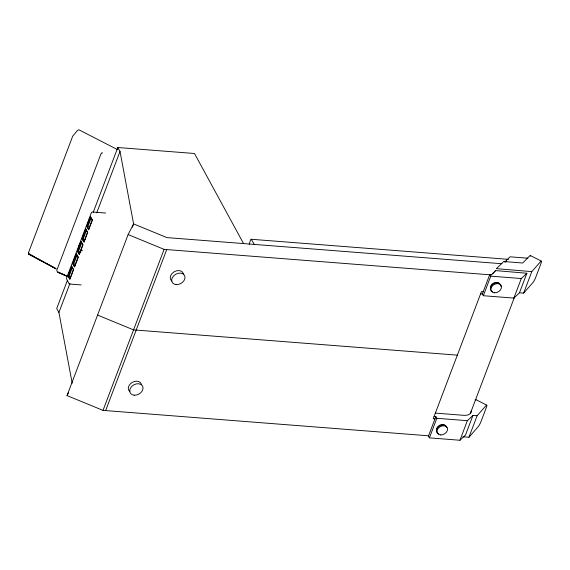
<?xml version="1.0" encoding="UTF-8"?>
<svg xmlns="http://www.w3.org/2000/svg" width="570" height="570" viewBox="0 0 570 570"><rect width="100%" height="100%" fill="white"/><g stroke="black" fill="none" stroke-linecap="round" stroke-linejoin="round"><path stroke-width="0.85" d="M100.983 153.822L56.744 270.429L57.506 272.218L67.317 276.486M67.431 280.319L56.722 308.534L58.931 312.467L72.183 383.19M93.252 212.254L117.812 147.516L194.498 153.501L243.547 243.575M68.963 276.507L72.169 268.057L71.663 267.173L68.457 275.623L68.963 276.507L70.651 276.635M73.665 264.117L76.872 255.659L76.366 254.776L73.16 263.226L73.665 264.117L75.354 264.238M78.368 251.719L81.574 243.269L81.068 242.385L77.862 250.836L78.368 251.719L80.897 251.912M83.07 239.329L86.277 230.879L85.771 229.995L82.564 238.445L83.07 239.329L85.6 239.521M87.766 226.938L90.979 218.481L90.473 217.597L87.267 226.048L87.766 226.938L89.454 227.06M58.931 312.467L69.968 283.383M96.708 212.895L120.021 151.442L117.812 147.516M428.569 435.801L103.006 410.386L67.032 395.587L128.122 234.569L133.601 223.91L120.021 151.442M132.34 227.231L133.601 223.91L166.86 237.59L501.949 263.746M103.006 410.386L164.096 249.368L491.354 274.911L495.622 270.593L526.887 273.251L519.462 292.809L513.876 298.096L483.332 295.716L482.37 293.999L489.787 274.434L491.482 274.569M105.642 410.592L166.732 249.567M249.211 244.266L250.572 239.87L251.228 239.265L508.518 259.35M434.091 416.442L435.858 416.584L428.441 436.143L429.402 437.86L459.947 440.247L465.54 434.96L472.957 415.395L477.126 415.722L486.395 405.234A4.368 0.798 -63.1 0 1 486.388 407.379L480.98 421.636A4.589 0.841 -63.1 0 1 477.803 427.165L468.96 437.233L462.819 436.755M429.402 437.86L436.827 418.295L435.858 416.584M483.332 295.716L490.756 276.151L489.787 274.434M495.622 270.593L492.537 273.778M459.947 440.247L467.372 420.681L472.957 415.395M513.876 298.096L521.301 278.538L526.887 273.251M470.286 413.635L514.724 296.5M468.96 437.233L477.126 415.722M523.63 293.137L531.796 271.619L540.631 261.559A4.589 0.841 -63.1 0 1 540.987 263.468L535.579 277.725A4.368 0.798 -63.1 0 1 532.929 282.57L523.63 293.137L519.462 292.809M67.032 395.587L68.6 392.545M101.546 153.458L102.265 152.753L101.994 152.988M504.642 262.065L510.057 256.814L527.891 258.203M505.54 262.171L506.737 261.01M475.173 399.827L475.373 399.655A4.368 0.798 -63.1 0 1 475.544 399.556M105.642 213.016L92.319 212.019L91.464 212.475L66.405 278.495L68.949 283.632M69.661 284.067L81.154 284.929M531.796 271.619L496.356 268.641L503.702 261.523L522.74 263.012L529.608 255.973A4.589 0.841 -63.1 0 1 530.456 256.215M490.756 276.151L521.301 278.538M483.239 291.705L481.472 291.562L433.221 418.736L434.988 418.879M480.603 293.856L482.37 293.999M457.347 355.153L133.551 329.873L97.577 315.082M435.551 413.122L462.534 415.231A12.725 6.291 20.8 0 0 471.219 410.778M436.827 418.295L467.372 420.681M251.228 239.265L254.569 244.765M128.122 234.569L164.096 249.368M67.588 276.357L57.948 272.033L67.488 276.393M117.833 149.775L78.852 129.753L77.406 130.58L72.739 136.088L28.5 252.695L28.714 254.02L55.967 268.641L45.835 263.055M530.321 255.517L541.343 261.096M486.801 405.163L475.679 399.527A4.368 0.798 -63.1 0 1 475.857 399.905M56.117 268.954L29.091 254.455L28.678 253.6M29.462 254.035L34.92 257.041M36.48 257.897L44.275 262.193M79.187 246.254L78.938 245.82A0.933 0.463 20.8 0 1 79.465 245.349M81.161 249.71L81.403 250.144A0.933 0.463 20.8 0 0 82.543 250.743M436.948 431.412A5.13 3.84 -29.3 0 1 439.185 425.519A5.13 3.84 -29.3 0 1 445.676 426.025M438.786 433.863A5.65 4.225 -29.3 0 1 438.829 426.431A5.65 4.225 -29.3 0 1 447.015 427.578M442.113 425.412A5.13 3.84 -29.3 0 1 443.353 425.363M129.903 391.654A7.061 5.28 -29.3 0 1 132.019 382.527A7.061 5.28 -29.3 0 1 141.495 384.493M490.478 288.349A5.13 3.84 -29.3 0 1 493.114 283.368A5.13 3.84 -29.3 0 1 498.907 283.14M492.708 291.719A5.65 4.225 -29.3 0 1 493.364 283.867A5.65 4.225 -29.3 0 1 501.03 286.582M490.863 288.121A5.13 3.84 -29.3 0 1 491.112 287.031M491.675 285.962A5.13 3.84 -29.3 0 1 492.516 284.993M171.869 281.031A7.061 5.28 -29.3 0 1 173.985 271.904A7.061 5.28 -29.3 0 1 183.462 273.871M28.643 252.531L28.593 253.914L28.643 252.531M71.67 266.069L67.901 276.015L69.868 279.471L73.644 269.524L71.67 266.069M76.373 253.679L72.604 263.625L74.57 267.073L78.339 257.134L76.373 253.679M81.075 241.288L77.299 251.228L79.273 254.683L83.042 244.737L81.075 241.288M85.778 228.891L82.002 238.837L83.975 242.293L87.744 232.346L85.778 228.891M90.48 216.5L86.704 226.44L88.678 229.895L92.447 219.956L90.48 216.5M71.677 266.696L68.186 275.909L69.861 278.844L73.359 269.631L71.677 266.696M76.38 254.298L72.889 263.518L74.563 266.454L78.054 257.234L76.38 254.298M81.082 241.908L77.584 251.128L79.266 254.063L82.757 244.844L81.082 241.908M85.785 229.518L82.287 238.73L83.961 241.666L87.459 232.453L85.785 229.518M90.487 217.12L86.989 226.34L88.663 229.275L92.162 220.056L90.487 217.12M28.806 253.244L28.5 252.695L28.806 253.244M440.489 434.939A5.65 4.225 -29.3 0 0 447.471 428.398A5.65 4.225 -29.3 0 0 438.729 427.714A5.65 4.225 -29.3 0 0 440.489 434.939M134.185 395.202A7.061 5.28 -29.3 0 0 142.92 387.023A7.061 5.28 -29.3 0 0 131.984 386.175A7.061 5.28 -29.3 0 0 134.185 395.202M494.418 292.795A5.65 4.225 -29.3 0 0 501.401 286.254A5.65 4.225 -29.3 0 0 492.658 285.57A5.65 4.225 -29.3 0 0 494.418 292.795M176.159 284.58A7.061 5.28 -29.3 0 0 184.887 276.4A7.061 5.28 -29.3 0 0 173.957 275.545A7.061 5.28 -29.3 0 0 176.159 284.58"/></g></svg>
